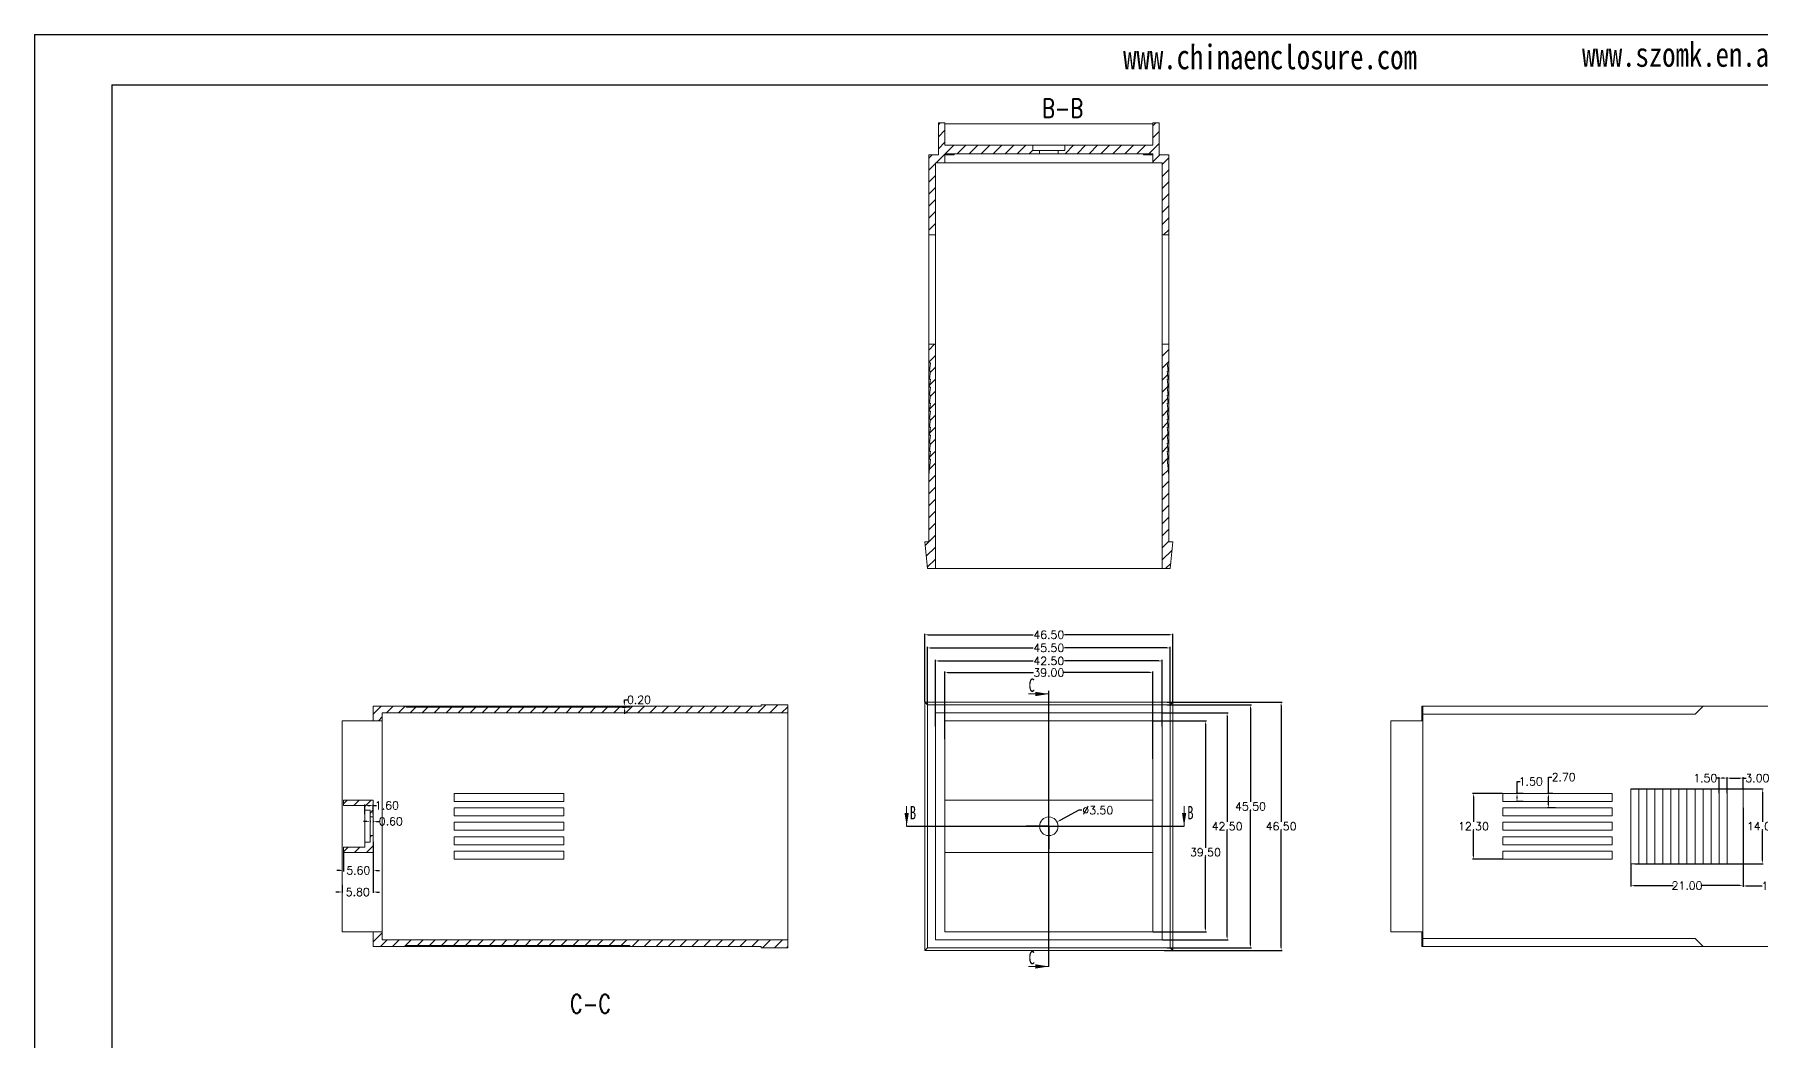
# Model space of a CAD drawing. Header units: inches. Extents: x 1392 to 2711, y 573 to 968.
# Drawn here: x 1392.4 to 1716, y 779.4 to 968 of the extents above; entities that cross this region are included whole.
import ezdxf

# ---------------------------------------------------------------- set-up
doc = ezdxf.new("R2010")
doc.units = ezdxf.units.IN
doc.layers.add('10', color=7, linetype='Continuous')
doc.layers.add('文字', color=81, linetype='Continuous')
doc.styles.add('SLDTEXTSTYLE3', font='TXT', dxfattribs={"width": 0.75, "bigfont": 'bigfont'})
doc.styles.add('SLDTEXTSTYLE6', font='TXT', dxfattribs={"width": 0.7})
doc.styles.get("Standard").update_dxf_attribs({"font": 'txt', "bigfont": 'gbcbig.shx'})
doc.styles.add('宋体', font='', dxfattribs={"width": 0.8, "height": 3.5})
doc.styles.get('宋体').set_extended_font_data('SimSun')
doc.dimstyles.new('2', dxfattribs={"dimtxt": 1.5, "dimasz": 0.6, "dimexe": 0.18, "dimexo": 0.0625, "dimgap": 0.09, "dimtad": 0, "dimtih": 1, "dimtoh": 1, "dimzin": 0, "dimdsep": 46, "dimtxsty": 'Standard', "dimcen": 0, "dimadec": 0, "dimazin": 2, "dimtfac": 1, "dimtofl": 0, "dimtmove": 0, "dimatfit": 3, "dimfxl": 1, "dimtolj": 1, "dimtzin": 0, "dimarcsym": 0})

# ---------------------------------------------------------------- blocks, each defined once
blk = doc.blocks.new('SW_CENTERMARKSYMBOL_34')
at = {"layer": '10', "color": 0}
for p, q in [((0, 2.5), (0, 4.25)), ((-2.5, 0), (-4.25, 0)), ((0, 0), (-2.5, 0)), ((0, 0), (0, 2.5)), ((0, 0), (0, -2.5)), ((0, 0), (2.5, 0)), ((2.5, 0), (4.25, 0)), ((0, -2.5), (0, -4.25))]:
    blk.add_line(p, q, dxfattribs=at)
blk = doc.blocks.new('SW_NOTE_4')
at = {"color": 0, "linetype": 'Continuous', "lineweight": 0, "insert": (22.23, 5.8), "char_height": 3.5, "attachment_point": 2, "style": 'SLDTEXTSTYLE3'}
blk.add_mtext('C-C', dxfattribs=at)
blk = doc.blocks.new('*D222')
at = {"color": 0, "lineweight": -2, "transparency": 16777216}
for p, q in [((1559.21, 842.97), (1559.21, 855.73)), ((1559.81, 855.55), (1579.5, 855.55)), ((1605.11, 855.55), (1585.43, 855.55)), ((1605.71, 842.97), (1605.71, 855.73))]:
    blk.add_line(p, q, dxfattribs=at)
at = {"color": 0, "transparency": 16777216}
for points in [[(1559.81, 855.65), (1559.81, 855.45), (1559.21, 855.55)], [(1605.11, 855.65), (1605.11, 855.45), (1605.71, 855.55)]]:
    blk.add_solid(points, dxfattribs=at)
at = {"layer": 'Defpoints', "color": 0, "transparency": 16777216}
for p in [(1559.21, 855.55), (1559.21, 842.91), (1605.71, 842.91)]:
    blk.add_point(p, dxfattribs=at)
at = {"color": 0, "transparency": 16777216, "insert": (1582.46, 855.55), "char_height": 1.5, "attachment_point": 5}
blk.add_mtext('\\A1;46.50', dxfattribs=at)
blk = doc.blocks.new('*D223')
at = {"color": 0, "lineweight": -2, "transparency": 16777216}
for p, q in [((1604.64, 842.91), (1626.18, 842.91)), ((1626, 842.31), (1626, 820.5)), ((1626, 797.01), (1626, 818.82)), ((1604.1, 796.41), (1626.18, 796.41))]:
    blk.add_line(p, q, dxfattribs=at)
at = {"color": 0, "transparency": 16777216}
for points in [[(1625.9, 842.31), (1626.1, 842.31), (1626, 842.91)], [(1625.9, 797.01), (1626.1, 797.01), (1626, 796.41)]]:
    blk.add_solid(points, dxfattribs=at)
at = {"layer": 'Defpoints', "color": 0, "transparency": 16777216}
for p in [(1604.57, 842.91), (1604.03, 796.41), (1626, 796.41)]:
    blk.add_point(p, dxfattribs=at)
at = {"color": 0, "transparency": 16777216, "insert": (1626, 819.66), "char_height": 1.5, "attachment_point": 5}
blk.add_mtext('\\A1;46.50', dxfattribs=at)
blk = doc.blocks.new('*D224')
at = {"color": 0, "lineweight": -2, "transparency": 16777216}
for p, q in [((1604.62, 842.41), (1620.45, 842.41)), ((1620.27, 841.81), (1620.27, 824.23)), ((1620.27, 797.51), (1620.27, 822.55)), ((1604.62, 796.91), (1620.45, 796.91))]:
    blk.add_line(p, q, dxfattribs=at)
at = {"color": 0, "transparency": 16777216}
for points in [[(1620.17, 841.81), (1620.37, 841.81), (1620.27, 842.41)], [(1620.17, 797.51), (1620.37, 797.51), (1620.27, 796.91)]]:
    blk.add_solid(points, dxfattribs=at)
at = {"layer": 'Defpoints', "color": 0, "transparency": 16777216}
for p in [(1604.56, 842.41), (1620.27, 842.41), (1604.56, 796.91)]:
    blk.add_point(p, dxfattribs=at)
at = {"color": 0, "transparency": 16777216, "insert": (1620.27, 823.39), "char_height": 1.5, "attachment_point": 5}
blk.add_mtext('\\A1;45.50', dxfattribs=at)
blk = doc.blocks.new('*D225')
at = {"color": 0, "lineweight": -2, "transparency": 16777216}
for p, q in [((1603.78, 840.91), (1616.06, 840.91)), ((1615.88, 840.31), (1615.88, 820.5)), ((1615.88, 799.01), (1615.88, 818.82)), ((1603.78, 798.41), (1616.06, 798.41))]:
    blk.add_line(p, q, dxfattribs=at)
at = {"color": 0, "transparency": 16777216}
for points in [[(1615.78, 840.31), (1615.98, 840.31), (1615.88, 840.91)], [(1615.78, 799.01), (1615.98, 799.01), (1615.88, 798.41)]]:
    blk.add_solid(points, dxfattribs=at)
at = {"layer": 'Defpoints', "color": 0, "transparency": 16777216}
for p in [(1603.71, 840.91), (1603.71, 798.41), (1615.88, 798.41)]:
    blk.add_point(p, dxfattribs=at)
at = {"color": 0, "transparency": 16777216, "insert": (1615.88, 819.66), "char_height": 1.5, "attachment_point": 5}
blk.add_mtext('\\A1;42.50', dxfattribs=at)
blk = doc.blocks.new('*D226')
at = {"color": 0, "lineweight": -2, "transparency": 16777216}
for p, q in [((1602.03, 839.41), (1612, 839.41)), ((1611.82, 838.81), (1611.82, 815.63)), ((1611.82, 800.51), (1611.82, 813.95)), ((1602.03, 799.91), (1612, 799.91))]:
    blk.add_line(p, q, dxfattribs=at)
at = {"color": 0, "transparency": 16777216}
for points in [[(1611.72, 838.81), (1611.92, 838.81), (1611.82, 839.41)], [(1611.72, 800.51), (1611.92, 800.51), (1611.82, 799.91)]]:
    blk.add_solid(points, dxfattribs=at)
at = {"layer": 'Defpoints', "color": 0, "transparency": 16777216}
for p in [(1601.96, 839.41), (1601.96, 799.91), (1611.82, 799.91)]:
    blk.add_point(p, dxfattribs=at)
at = {"color": 0, "transparency": 16777216, "insert": (1611.82, 814.79), "char_height": 1.5, "attachment_point": 5}
blk.add_mtext('\\A1;39.50', dxfattribs=at)
blk = doc.blocks.new('*D227')
at = {"color": 0, "lineweight": -2, "transparency": 16777216}
for p, q in [((1559.71, 842.47), (1559.71, 853.26)), ((1560.31, 853.08), (1579.5, 853.08)), ((1604.61, 853.08), (1585.43, 853.08)), ((1605.21, 842.47), (1605.21, 853.26))]:
    blk.add_line(p, q, dxfattribs=at)
at = {"color": 0, "transparency": 16777216}
for points in [[(1560.31, 853.18), (1560.31, 852.98), (1559.71, 853.08)], [(1604.61, 853.18), (1604.61, 852.98), (1605.21, 853.08)]]:
    blk.add_solid(points, dxfattribs=at)
at = {"layer": 'Defpoints', "color": 0, "transparency": 16777216}
for p in [(1605.21, 853.08), (1559.71, 842.41), (1605.21, 842.41)]:
    blk.add_point(p, dxfattribs=at)
at = {"color": 0, "transparency": 16777216, "insert": (1582.46, 853.08), "char_height": 1.5, "attachment_point": 5}
blk.add_mtext('\\A1;45.50', dxfattribs=at)
blk = doc.blocks.new('*D228')
at = {"color": 0, "lineweight": -2, "transparency": 16777216}
for p, q in [((1561.21, 838.35), (1561.21, 850.82)), ((1561.81, 850.64), (1579.5, 850.64)), ((1603.11, 850.64), (1585.43, 850.64)), ((1603.71, 838.35), (1603.71, 850.82))]:
    blk.add_line(p, q, dxfattribs=at)
at = {"color": 0, "transparency": 16777216}
for points in [[(1561.81, 850.74), (1561.81, 850.54), (1561.21, 850.64)], [(1603.11, 850.74), (1603.11, 850.54), (1603.71, 850.64)]]:
    blk.add_solid(points, dxfattribs=at)
at = {"layer": 'Defpoints', "color": 0, "transparency": 16777216}
for p in [(1561.21, 850.64), (1561.21, 838.29), (1603.71, 838.29)]:
    blk.add_point(p, dxfattribs=at)
at = {"color": 0, "transparency": 16777216, "insert": (1582.46, 850.64), "char_height": 1.5, "attachment_point": 5}
blk.add_mtext('\\A1;42.50', dxfattribs=at)
blk = doc.blocks.new('*D229')
at = {"color": 0, "lineweight": -2, "transparency": 16777216}
for p, q in [((1562.96, 835.96), (1562.96, 848.65)), ((1563.56, 848.47), (1579.62, 848.47)), ((1601.36, 848.47), (1585.3, 848.47)), ((1601.96, 832.28), (1601.96, 848.65))]:
    blk.add_line(p, q, dxfattribs=at)
at = {"color": 0, "transparency": 16777216}
for points in [[(1563.56, 848.57), (1563.56, 848.37), (1562.96, 848.47)], [(1601.36, 848.57), (1601.36, 848.37), (1601.96, 848.47)]]:
    blk.add_solid(points, dxfattribs=at)
at = {"layer": 'Defpoints', "color": 0, "transparency": 16777216}
for p in [(1601.96, 848.47), (1562.96, 835.9), (1601.96, 832.22)]:
    blk.add_point(p, dxfattribs=at)
at = {"color": 0, "transparency": 16777216, "insert": (1582.46, 848.47), "char_height": 1.5, "attachment_point": 5}
blk.add_mtext('\\A1;39.00', dxfattribs=at)
blk = doc.blocks.new('*D230')
at = {"color": 0, "lineweight": -2, "transparency": 16777216}
for p, q in [((1588.08, 822.67), (1584.53, 820.77)), ((1588.68, 822.67), (1588.08, 822.67))]:
    blk.add_line(p, q, dxfattribs=at)
at = {"color": 0, "transparency": 16777216}
blk.add_solid([(1584.49, 820.86), (1584.58, 820.68), (1584.01, 820.49)], dxfattribs=at)
at = {"layer": 'Defpoints', "color": 0, "transparency": 16777216}
for p in [(1584.01, 820.49), (1580.92, 818.83)]:
    blk.add_point(p, dxfattribs=at)
at = {"color": 0, "transparency": 16777216, "insert": (1591.64, 822.67), "char_height": 1.5, "attachment_point": 5}
blk.add_mtext('\\A1;∅3.50', dxfattribs=at)
blk = doc.blocks.new('*D242')
at = {"color": 0, "lineweight": -2, "transparency": 16777216}
for p, q in [((1667.52, 825.81), (1661.87, 825.81)), ((1662.05, 825.21), (1662.05, 820.5)), ((1662.05, 814.11), (1662.05, 818.82)), ((1667.52, 813.51), (1661.87, 813.51))]:
    blk.add_line(p, q, dxfattribs=at)
at = {"color": 0, "transparency": 16777216}
for points in [[(1661.95, 825.21), (1662.15, 825.21), (1662.05, 825.81)], [(1661.95, 814.11), (1662.15, 814.11), (1662.05, 813.51)]]:
    blk.add_solid(points, dxfattribs=at)
at = {"layer": 'Defpoints', "color": 0, "transparency": 16777216}
for p in [(1662.05, 825.81), (1667.58, 825.81), (1667.58, 813.51)]:
    blk.add_point(p, dxfattribs=at)
at = {"color": 0, "transparency": 16777216, "insert": (1662.05, 819.66), "char_height": 1.5, "attachment_point": 5}
blk.add_mtext('\\A1;12.30', dxfattribs=at)
blk = doc.blocks.new('*D243')
at = {"color": 0, "lineweight": -2, "transparency": 16777216}
for p, q in [((1671.4, 825.81), (1670.04, 825.81)), ((1670.22, 825.81), (1670.22, 828.07)), ((1670.22, 828.07), (1670.82, 828.07)), ((1671.4, 824.31), (1670.04, 824.31)), ((1670.22, 824.91), (1670.22, 825.21))]:
    blk.add_line(p, q, dxfattribs=at)
at = {"color": 0, "transparency": 16777216}
for points in [[(1670.12, 825.21), (1670.32, 825.21), (1670.22, 825.81)], [(1670.12, 824.91), (1670.32, 824.91), (1670.22, 824.31)]]:
    blk.add_solid(points, dxfattribs=at)
at = {"layer": 'Defpoints', "color": 0, "transparency": 16777216}
for p in [(1670.22, 825.81), (1671.46, 825.81), (1671.46, 824.31)]:
    blk.add_point(p, dxfattribs=at)
at = {"color": 0, "transparency": 16777216, "insert": (1672.79, 828.07), "char_height": 1.5, "attachment_point": 5}
blk.add_mtext('\\A1;1.50', dxfattribs=at)
blk = doc.blocks.new('*D244')
at = {"color": 0, "lineweight": -2, "transparency": 16777216}
for p, q in [((1676.14, 825.81), (1676.14, 828.88)), ((1676.14, 828.88), (1676.74, 828.88)), ((1676.91, 825.81), (1675.96, 825.81)), ((1677.45, 823.11), (1675.96, 823.11)), ((1676.14, 823.71), (1676.14, 825.21))]:
    blk.add_line(p, q, dxfattribs=at)
at = {"color": 0, "transparency": 16777216}
for points in [[(1676.04, 825.21), (1676.24, 825.21), (1676.14, 825.81)], [(1676.04, 823.71), (1676.24, 823.71), (1676.14, 823.11)]]:
    blk.add_solid(points, dxfattribs=at)
at = {"layer": 'Defpoints', "color": 0, "transparency": 16777216}
for p in [(1676.97, 825.81), (1676.14, 823.11), (1677.51, 823.11)]:
    blk.add_point(p, dxfattribs=at)
at = {"color": 0, "transparency": 16777216, "insert": (1678.96, 828.88), "char_height": 1.5, "attachment_point": 5}
blk.add_mtext('\\A1;2.70', dxfattribs=at)
blk = doc.blocks.new('*D245')
at = {"color": 0, "lineweight": -2, "transparency": 16777216}
for p, q in [((1691.58, 812.6), (1691.58, 808.37)), ((1712.58, 812.6), (1712.58, 808.37)), ((1692.18, 808.55), (1699.49, 808.55)), ((1711.98, 808.55), (1704.67, 808.55))]:
    blk.add_line(p, q, dxfattribs=at)
at = {"color": 0, "transparency": 16777216}
for points in [[(1692.18, 808.65), (1692.18, 808.45), (1691.58, 808.55)], [(1711.98, 808.65), (1711.98, 808.45), (1712.58, 808.55)]]:
    blk.add_solid(points, dxfattribs=at)
at = {"layer": 'Defpoints', "color": 0, "transparency": 16777216}
for p in [(1691.58, 812.66), (1712.58, 812.66), (1712.58, 808.55)]:
    blk.add_point(p, dxfattribs=at)
at = {"color": 0, "transparency": 16777216, "insert": (1702.08, 808.55), "char_height": 1.5, "attachment_point": 5}
blk.add_mtext('\\A1;21.00', dxfattribs=at)
blk = doc.blocks.new('*D246')
at = {"color": 0, "lineweight": -2, "transparency": 16777216}
for p, q in [((1712.58, 823.11), (1712.58, 808.31)), ((1730.08, 823.11), (1730.08, 808.31)), ((1713.18, 808.49), (1716.19, 808.49)), ((1729.48, 808.49), (1721.62, 808.49))]:
    blk.add_line(p, q, dxfattribs=at)
at = {"color": 0, "transparency": 16777216}
for points in [[(1713.18, 808.59), (1713.18, 808.39), (1712.58, 808.49)], [(1729.48, 808.59), (1729.48, 808.39), (1730.08, 808.49)]]:
    blk.add_solid(points, dxfattribs=at)
at = {"layer": 'Defpoints', "color": 0, "transparency": 16777216}
for p in [(1712.58, 823.17), (1730.08, 823.17), (1730.08, 808.49)]:
    blk.add_point(p, dxfattribs=at)
at = {"color": 0, "transparency": 16777216, "insert": (1718.91, 808.49), "char_height": 1.5, "attachment_point": 5}
blk.add_mtext('\\A1;17.50', dxfattribs=at)
blk = doc.blocks.new('*D247')
at = {"color": 0, "lineweight": -2, "transparency": 16777216}
for p, q in [((1709.58, 826.72), (1709.58, 828.87)), ((1710.18, 828.69), (1711.98, 828.69)), ((1712.58, 826.72), (1712.58, 828.87)), ((1712.58, 828.69), (1713.18, 828.69))]:
    blk.add_line(p, q, dxfattribs=at)
at = {"color": 0, "transparency": 16777216}
for points in [[(1710.18, 828.79), (1710.18, 828.59), (1709.58, 828.69)], [(1711.98, 828.79), (1711.98, 828.59), (1712.58, 828.69)]]:
    blk.add_solid(points, dxfattribs=at)
at = {"layer": 'Defpoints', "color": 0, "transparency": 16777216}
for p in [(1709.58, 828.69), (1709.58, 826.66), (1712.58, 826.66)]:
    blk.add_point(p, dxfattribs=at)
at = {"color": 0, "transparency": 16777216, "insert": (1715.27, 828.69), "char_height": 1.5, "attachment_point": 5}
blk.add_mtext('\\A1;3.00', dxfattribs=at)
blk = doc.blocks.new('*D248')
at = {"color": 0, "lineweight": -2, "transparency": 16777216}
for p, q in [((1708.08, 828.69), (1707.48, 828.69)), ((1708.08, 825.86), (1708.08, 828.87)), ((1708.98, 828.69), (1708.68, 828.69)), ((1709.58, 825.86), (1709.58, 828.87))]:
    blk.add_line(p, q, dxfattribs=at)
at = {"color": 0, "transparency": 16777216}
for points in [[(1708.68, 828.79), (1708.68, 828.59), (1708.08, 828.69)], [(1708.98, 828.79), (1708.98, 828.59), (1709.58, 828.69)]]:
    blk.add_solid(points, dxfattribs=at)
at = {"layer": 'Defpoints', "color": 0, "transparency": 16777216}
for p in [(1708.08, 828.69), (1708.08, 825.8), (1709.58, 825.8)]:
    blk.add_point(p, dxfattribs=at)
at = {"color": 0, "transparency": 16777216, "insert": (1705.51, 828.69), "char_height": 1.5, "attachment_point": 5}
blk.add_mtext('\\A1;1.50', dxfattribs=at)
blk = doc.blocks.new('*D249')
at = {"color": 0, "lineweight": -2, "transparency": 16777216}
for p, q in [((1691.64, 826.66), (1716.38, 826.66)), ((1716.2, 826.06), (1716.2, 820.5)), ((1716.2, 813.26), (1716.2, 818.82)), ((1692.3, 812.66), (1716.38, 812.66))]:
    blk.add_line(p, q, dxfattribs=at)
at = {"color": 0, "transparency": 16777216}
for points in [[(1716.1, 826.06), (1716.3, 826.06), (1716.2, 826.66)], [(1716.1, 813.26), (1716.3, 813.26), (1716.2, 812.66)]]:
    blk.add_solid(points, dxfattribs=at)
at = {"layer": 'Defpoints', "color": 0, "transparency": 16777216}
for p in [(1691.58, 826.66), (1716.2, 826.66), (1692.24, 812.66)]:
    blk.add_point(p, dxfattribs=at)
at = {"color": 0, "transparency": 16777216, "insert": (1716.2, 819.66), "char_height": 1.5, "attachment_point": 5}
blk.add_mtext('\\A1;14.00', dxfattribs=at)
blk = doc.blocks.new('*D262')
at = {"color": 0, "lineweight": -2, "transparency": 16777216}
for p, q in [((1454.64, 820.59), (1454.04, 820.59)), ((1455.24, 820.71), (1455.24, 820.41)), ((1455.84, 820.71), (1455.84, 820.41)), ((1456.44, 820.59), (1457.04, 820.59))]:
    blk.add_line(p, q, dxfattribs=at)
at = {"color": 0, "transparency": 16777216}
for points in [[(1454.64, 820.69), (1454.64, 820.49), (1455.24, 820.59)], [(1456.44, 820.69), (1456.44, 820.49), (1455.84, 820.59)]]:
    blk.add_solid(points, dxfattribs=at)
at = {"layer": 'Defpoints', "color": 0, "transparency": 16777216}
for p in [(1455.24, 820.78), (1455.84, 820.78), (1455.84, 820.59)]:
    blk.add_point(p, dxfattribs=at)
at = {"color": 0, "transparency": 16777216, "insert": (1459.13, 820.59), "char_height": 1.5, "attachment_point": 5}
blk.add_mtext('\\A1;0.60', dxfattribs=at)
blk = doc.blocks.new('*D263')
at = {"color": 0, "lineweight": -2, "transparency": 16777216}
for p, q in [((1454.24, 821.91), (1454.24, 823.76)), ((1454.84, 823.58), (1455.24, 823.58)), ((1455.84, 821.91), (1455.84, 823.76)), ((1455.84, 823.58), (1456.44, 823.58))]:
    blk.add_line(p, q, dxfattribs=at)
at = {"color": 0, "transparency": 16777216}
for points in [[(1454.84, 823.68), (1454.84, 823.48), (1454.24, 823.58)], [(1455.24, 823.68), (1455.24, 823.48), (1455.84, 823.58)]]:
    blk.add_solid(points, dxfattribs=at)
at = {"layer": 'Defpoints', "color": 0, "transparency": 16777216}
for p in [(1455.84, 823.58), (1454.24, 821.84), (1455.84, 821.84)]:
    blk.add_point(p, dxfattribs=at)
at = {"color": 0, "transparency": 16777216, "insert": (1458.4, 823.58), "char_height": 1.5, "attachment_point": 5}
blk.add_mtext('\\A1;1.60', dxfattribs=at)
blk = doc.blocks.new('*D264')
at = {"color": 0, "lineweight": -2, "transparency": 16777216}
for p, q in [((1450.24, 814.7), (1450.24, 811.22)), ((1455.84, 814.7), (1455.84, 811.22)), ((1449.64, 811.4), (1449.04, 811.4)), ((1456.44, 811.4), (1457.04, 811.4))]:
    blk.add_line(p, q, dxfattribs=at)
at = {"color": 0, "transparency": 16777216}
for points in [[(1449.64, 811.5), (1449.64, 811.3), (1450.24, 811.4)], [(1456.44, 811.5), (1456.44, 811.3), (1455.84, 811.4)]]:
    blk.add_solid(points, dxfattribs=at)
at = {"layer": 'Defpoints', "color": 0, "transparency": 16777216}
for p in [(1450.24, 814.76), (1455.84, 814.76), (1450.24, 811.4)]:
    blk.add_point(p, dxfattribs=at)
at = {"color": 0, "transparency": 16777216, "insert": (1453.04, 811.4), "char_height": 1.5, "attachment_point": 5}
blk.add_mtext('\\A1;5.60', dxfattribs=at)
blk = doc.blocks.new('*D265')
at = {"color": 0, "lineweight": -2, "transparency": 16777216}
for p, q in [((1455.84, 816.75), (1455.84, 807.17)), ((1449.44, 807.35), (1448.84, 807.35)), ((1450.04, 808.71), (1450.04, 807.17)), ((1456.44, 807.35), (1457.04, 807.35))]:
    blk.add_line(p, q, dxfattribs=at)
at = {"color": 0, "transparency": 16777216}
for points in [[(1449.44, 807.45), (1449.44, 807.25), (1450.04, 807.35)], [(1456.44, 807.45), (1456.44, 807.25), (1455.84, 807.35)]]:
    blk.add_solid(points, dxfattribs=at)
at = {"layer": 'Defpoints', "color": 0, "transparency": 16777216}
for p in [(1455.84, 816.81), (1450.04, 808.77), (1455.84, 807.35)]:
    blk.add_point(p, dxfattribs=at)
at = {"color": 0, "transparency": 16777216, "insert": (1452.94, 807.35), "char_height": 1.5, "attachment_point": 5}
blk.add_mtext('\\A1;5.80', dxfattribs=at)
blk = doc.blocks.new('*D266')
at = {"color": 0, "lineweight": -2, "transparency": 16777216}
for p, q in [((1502.53, 841.96), (1503.14, 841.96)), ((1502.71, 842.16), (1503.14, 842.16)), ((1502.96, 842.76), (1502.96, 843.36)), ((1502.96, 843.36), (1503.56, 843.36)), ((1502.96, 841.36), (1502.96, 840.76))]:
    blk.add_line(p, q, dxfattribs=at)
at = {"color": 0, "transparency": 16777216}
for points in [[(1502.86, 842.76), (1503.06, 842.76), (1502.96, 842.16)], [(1502.86, 841.36), (1503.06, 841.36), (1502.96, 841.96)]]:
    blk.add_solid(points, dxfattribs=at)
at = {"layer": 'Defpoints', "color": 0, "transparency": 16777216}
for p in [(1502.47, 841.96), (1502.65, 842.16), (1502.96, 842.16)]:
    blk.add_point(p, dxfattribs=at)
at = {"color": 0, "transparency": 16777216, "insert": (1505.65, 843.36), "char_height": 1.5, "attachment_point": 5}
blk.add_mtext('\\A1;0.20', dxfattribs=at)

msp = doc.modelspace()

# ---------------------------------------------------------------- hatches: boundary and pattern name
at = {"linetype": 'Continuous', "lineweight": 0}
h = msp.add_hatch(dxfattribs=at)
h.set_pattern_fill('ANSI31', color=4, scale=0.5, style=0)
h.paths.add_polyline_path([(1580.714, 945.665), (1580.714, 946.265), (1579.464, 946.265), (1579.464, 947.265), (1562.964, 947.265), (1562.964, 951.465), (1561.764, 951.465), (1561.764, 945.465), (1559.964, 945.465), (1559.964, 930.465), (1561.214, 930.465), (1561.214, 943.965), (1562.964, 943.965), (1562.964, 945.665)], flags=0)
h = msp.add_hatch(dxfattribs=at)
h.set_pattern_fill('ANSI31', color=4, scale=0.5, style=0)
h.paths.add_polyline_path([(1585.464, 947.265), (1585.464, 946.265), (1584.214, 946.265), (1584.214, 945.665), (1601.964, 945.665), (1601.964, 943.965), (1603.714, 943.965), (1603.714, 930.465), (1604.964, 930.465), (1604.964, 945.465), (1603.164, 945.465), (1603.164, 951.465), (1601.964, 951.465), (1601.964, 947.265)], flags=0)
h = msp.add_hatch(dxfattribs=at)
h.set_pattern_fill('ANSI31', color=4, scale=0.5, style=0)
h.paths.add_polyline_path([(1559.714, 867.965), (1561.214, 867.965), (1561.214, 909.965), (1559.964, 909.965), (1559.964, 906.465), (1560.264, 906.465), (1560.114, 904.965), (1560.264, 904.965), (1560.114, 903.465), (1560.264, 903.465), (1560.114, 901.965), (1560.264, 901.965), (1560.114, 900.465), (1560.264, 900.465), (1560.114, 898.965), (1560.264, 898.965), (1560.114, 897.465), (1560.264, 897.465), (1560.114, 895.965), (1560.264, 895.965), (1560.114, 894.465), (1560.264, 894.465), (1560.114, 892.965), (1560.264, 892.965), (1560.114, 891.465), (1560.264, 891.465), (1560.114, 889.965), (1560.264, 889.965), (1560.114, 888.465), (1560.264, 888.465), (1559.964, 885.465), (1559.964, 872.965), (1559.214, 872.965)], flags=0)
h = msp.add_hatch(dxfattribs=at)
h.set_pattern_fill('ANSI31', color=4, scale=0.5, style=0)
h.paths.add_polyline_path([(1605.214, 867.965), (1605.714, 872.965), (1604.964, 872.965), (1604.964, 885.465), (1604.664, 888.465), (1604.814, 888.465), (1604.664, 889.965), (1604.814, 889.965), (1604.664, 891.465), (1604.814, 891.465), (1604.664, 892.965), (1604.814, 892.965), (1604.664, 894.465), (1604.814, 894.465), (1604.664, 895.965), (1604.814, 895.965), (1604.664, 897.465), (1604.814, 897.465), (1604.664, 898.965), (1604.814, 898.965), (1604.664, 900.465), (1604.814, 900.465), (1604.664, 901.965), (1604.814, 901.965), (1604.664, 903.465), (1604.814, 903.465), (1604.664, 904.965), (1604.814, 904.965), (1604.664, 906.465), (1604.964, 906.465), (1604.964, 909.965), (1603.714, 909.965), (1603.714, 867.965)], flags=0)
h = msp.add_hatch(dxfattribs=at)
h.set_pattern_fill('ANSI31', color=4, scale=0.5, style=0)
h.paths.add_polyline_path([(1533.536, 842.409), (1528.536, 842.409), (1528.536, 842.159), (1503.927, 842.159), (1503.927, 841.959), (1462.036, 841.959), (1462.036, 842.159), (1455.836, 842.159), (1455.836, 839.409), (1457.536, 839.409), (1457.536, 840.909), (1533.536, 840.909)], flags=0)
h = msp.add_hatch(dxfattribs=at)
h.set_pattern_fill('ANSI31', color=4, scale=0.5, style=0)
h.paths.add_polyline_path([(1455.836, 821.409), (1455.836, 824.559), (1450.236, 824.559), (1450.236, 823.559), (1454.236, 823.559), (1454.236, 822.659), (1455.236, 822.659), (1455.236, 821.409)], flags=0)
h = msp.add_hatch(dxfattribs=at)
h.set_pattern_fill('ANSI31', color=4, scale=0.5, style=0)
h.paths.add_polyline_path([(1454.236, 815.759), (1450.236, 815.759), (1450.236, 814.759), (1455.836, 814.759), (1455.836, 817.909), (1455.236, 817.909), (1455.236, 816.659), (1454.236, 816.659)], flags=0)
h = msp.add_hatch(dxfattribs=at)
h.set_pattern_fill('ANSI31', color=4, scale=0.5, style=0)
h.paths.add_polyline_path([(1503.927, 797.159), (1528.536, 797.159), (1528.536, 796.909), (1533.536, 796.909), (1533.536, 798.409), (1457.536, 798.409), (1457.536, 799.909), (1455.836, 799.909), (1455.836, 797.159), (1462.036, 797.159), (1462.036, 797.359), (1503.927, 797.359)], flags=0)

# ---------------------------------------------------------------- linework, layer by layer
for p, q in [((1392.357, 968.002), (1951.065, 968.002)), ((1392.357, 968.002), (1392.357, 572.957)), ((1406.814, 958.597), (1941.659, 958.597)), ((1406.814, 958.597), (1406.814, 582.363)), ((1703.578, 840.659), (1705.078, 842.159)), ((1703.578, 798.659), (1705.078, 797.159))]:
    msp.add_line(p, q)
at = {"color": 7, "linetype": 'Continuous', "lineweight": 15}
for p, q in [((1561.764, 951.465), (1561.764, 945.465)), ((1561.764, 951.465), (1562.964, 951.465)), ((1562.964, 951.465), (1562.964, 947.265)), ((1601.964, 951.265), (1562.964, 951.265)), ((1601.964, 947.265), (1601.964, 951.465)), ((1601.964, 951.465), (1603.164, 951.465)), ((1603.164, 951.465), (1603.164, 945.465)), ((1559.964, 930.465), (1559.964, 945.465)), ((1561.764, 945.465), (1559.964, 945.465)), ((1562.964, 947.265), (1579.464, 947.265)), ((1562.964, 945.665), (1580.714, 945.665)), ((1562.964, 945.665), (1562.964, 943.965)), ((1564.714, 945.465), (1562.964, 945.465)), ((1564.714, 945.665), (1564.714, 945.465)), ((1579.464, 947.265), (1579.464, 946.265)), ((1585.464, 947.265), (1579.464, 947.265)), ((1580.714, 946.265), (1579.464, 946.265)), ((1580.714, 946.265), (1580.714, 945.665)), ((1584.214, 946.265), (1580.714, 946.265)), ((1580.714, 945.665), (1584.214, 945.665)), ((1584.214, 945.665), (1584.214, 946.265)), ((1585.464, 946.265), (1584.214, 946.265)), ((1584.214, 945.665), (1601.964, 945.665)), ((1585.464, 947.265), (1601.964, 947.265)), ((1585.464, 946.265), (1585.464, 947.265)), ((1600.214, 945.665), (1600.214, 945.465)), ((1601.964, 945.465), (1600.214, 945.465)), ((1601.964, 943.965), (1601.964, 945.665)), ((1604.964, 945.465), (1603.164, 945.465)), ((1604.964, 945.465), (1604.964, 930.465)), ((1562.964, 943.965), (1561.214, 943.965)), ((1561.214, 943.965), (1561.214, 930.465)), ((1601.964, 943.965), (1562.964, 943.965)), ((1603.714, 943.965), (1601.964, 943.965)), ((1603.714, 930.465), (1603.714, 943.965)), ((1561.214, 930.465), (1559.964, 930.465)), ((1559.964, 930.465), (1559.964, 909.965)), ((1561.214, 930.465), (1561.214, 909.965)), ((1603.714, 930.465), (1604.964, 930.465)), ((1603.714, 930.465), (1603.714, 909.965)), ((1604.964, 930.465), (1604.964, 909.965)), ((1559.964, 906.465), (1559.964, 909.965)), ((1559.964, 909.965), (1561.214, 909.965)), ((1561.214, 909.965), (1561.214, 867.965)), ((1603.714, 867.965), (1603.714, 909.965)), ((1604.964, 909.965), (1603.714, 909.965)), ((1604.964, 909.965), (1604.964, 906.465)), ((1560.264, 906.465), (1559.964, 906.465)), ((1559.964, 906.465), (1559.964, 885.465)), ((1560.114, 904.965), (1560.264, 906.465)), ((1604.664, 906.465), (1604.964, 906.465)), ((1604.814, 904.965), (1604.664, 906.465)), ((1604.964, 906.465), (1604.964, 885.465)), ((1560.114, 903.465), (1560.264, 904.965)), ((1560.264, 904.965), (1560.114, 904.965)), ((1560.114, 901.965), (1560.264, 903.465)), ((1560.264, 903.465), (1560.114, 903.465)), ((1604.664, 904.965), (1604.814, 904.965)), ((1604.814, 903.465), (1604.664, 904.965)), ((1604.664, 903.465), (1604.814, 903.465)), ((1604.814, 901.965), (1604.664, 903.465)), ((1560.114, 900.465), (1560.264, 901.965)), ((1560.264, 901.965), (1560.114, 901.965)), ((1560.114, 898.965), (1560.264, 900.465)), ((1560.264, 900.465), (1560.114, 900.465)), ((1604.664, 901.965), (1604.814, 901.965)), ((1604.814, 900.465), (1604.664, 901.965)), ((1604.664, 900.465), (1604.814, 900.465)), ((1604.814, 898.965), (1604.664, 900.465)), ((1560.114, 897.465), (1560.264, 898.965)), ((1560.264, 898.965), (1560.114, 898.965)), ((1560.114, 895.965), (1560.264, 897.465)), ((1560.264, 897.465), (1560.114, 897.465)), ((1604.664, 898.965), (1604.814, 898.965)), ((1604.814, 897.465), (1604.664, 898.965)), ((1604.664, 897.465), (1604.814, 897.465)), ((1604.814, 895.965), (1604.664, 897.465)), ((1560.114, 894.465), (1560.264, 895.965)), ((1560.264, 895.965), (1560.114, 895.965)), ((1560.114, 892.965), (1560.264, 894.465)), ((1560.264, 894.465), (1560.114, 894.465)), ((1604.664, 895.965), (1604.814, 895.965)), ((1604.814, 894.465), (1604.664, 895.965)), ((1604.664, 894.465), (1604.814, 894.465)), ((1604.814, 892.965), (1604.664, 894.465)), ((1560.114, 891.465), (1560.264, 892.965)), ((1560.264, 892.965), (1560.114, 892.965)), ((1560.114, 889.965), (1560.264, 891.465)), ((1560.264, 891.465), (1560.114, 891.465)), ((1604.664, 892.965), (1604.814, 892.965)), ((1604.814, 891.465), (1604.664, 892.965)), ((1604.664, 891.465), (1604.814, 891.465)), ((1604.814, 889.965), (1604.664, 891.465)), ((1559.964, 885.465), (1560.264, 888.465)), ((1560.114, 888.465), (1560.264, 889.965)), ((1560.264, 889.965), (1560.114, 889.965)), ((1560.264, 888.465), (1560.114, 888.465)), ((1604.664, 889.965), (1604.814, 889.965)), ((1604.814, 888.465), (1604.664, 889.965)), ((1604.664, 888.465), (1604.814, 888.465)), ((1604.964, 885.465), (1604.664, 888.465)), ((1559.964, 872.965), (1559.964, 885.465)), ((1604.964, 885.465), (1604.964, 872.965)), ((1559.214, 872.965), (1559.714, 867.965)), ((1559.964, 872.965), (1559.214, 872.965)), ((1605.714, 872.965), (1604.964, 872.965)), ((1605.214, 867.965), (1605.714, 872.965)), ((1561.214, 867.965), (1559.714, 867.965)), ((1561.214, 867.965), (1603.714, 867.965)), ((1605.214, 867.965), (1603.714, 867.965)), ((1455.836, 842.159), (1455.836, 839.409)), ((1455.836, 842.159), (1462.036, 842.159)), ((1462.036, 841.959), (1462.036, 842.159)), ((1462.036, 842.159), (1503.927, 842.159)), ((1503.927, 841.959), (1462.036, 841.959)), ((1503.927, 842.159), (1503.927, 841.959)), ((1503.927, 842.159), (1528.536, 842.159)), ((1528.536, 842.409), (1528.536, 842.159)), ((1533.536, 842.409), (1528.536, 842.409)), ((1533.536, 842.409), (1533.536, 840.909)), ((1559.714, 842.409), (1559.214, 842.909)), ((1605.714, 842.909), (1559.214, 842.909)), ((1559.214, 842.909), (1559.214, 796.409)), ((1605.214, 842.409), (1559.714, 842.409)), ((1559.714, 842.409), (1559.714, 796.909)), ((1605.214, 842.409), (1605.714, 842.909)), ((1605.214, 796.909), (1605.214, 842.409)), ((1605.714, 796.409), (1605.714, 842.909)), ((1652.378, 839.409), (1652.378, 842.159)), ((1652.378, 842.159), (1652.578, 842.159)), ((1703.578, 842.159), (1652.578, 842.159)), ((1652.578, 842.159), (1652.578, 840.659)), ((1703.578, 842.159), (1725.078, 842.159)), ((1450.036, 839.409), (1455.836, 839.409)), ((1450.036, 799.909), (1450.036, 839.409)), ((1457.536, 839.409), (1455.836, 839.409)), ((1533.536, 840.909), (1457.536, 840.909)), ((1457.536, 840.909), (1457.536, 839.409)), ((1457.536, 839.409), (1457.536, 799.909)), ((1533.536, 798.409), (1533.536, 840.909)), ((1561.214, 840.909), (1561.214, 798.409)), ((1603.714, 840.909), (1561.214, 840.909)), ((1562.964, 799.909), (1562.964, 839.409)), ((1562.964, 839.409), (1601.964, 839.409)), ((1601.964, 839.409), (1601.964, 799.909)), ((1603.714, 798.409), (1603.714, 840.909)), ((1646.578, 839.409), (1652.578, 839.409)), ((1646.578, 839.409), (1646.578, 799.909)), ((1652.578, 798.659), (1652.578, 840.659)), ((1703.578, 840.659), (1652.578, 840.659)), ((1471.036, 824.309), (1471.036, 825.809)), ((1471.036, 825.809), (1491.536, 825.809)), ((1491.536, 825.809), (1491.536, 824.309)), ((1667.578, 825.809), (1688.078, 825.809)), ((1667.578, 824.309), (1667.578, 825.809)), ((1688.078, 825.809), (1688.078, 824.309)), ((1691.578, 826.659), (1712.578, 826.659)), ((1691.578, 812.659), (1691.578, 826.659)), ((1693.078, 826.659), (1693.078, 812.659)), ((1694.578, 826.659), (1694.578, 812.659)), ((1696.078, 826.659), (1696.078, 812.659)), ((1697.578, 826.659), (1697.578, 812.659)), ((1699.078, 826.659), (1699.078, 812.659)), ((1700.578, 826.659), (1700.578, 812.659)), ((1702.078, 826.659), (1702.078, 812.659)), ((1703.578, 826.659), (1703.578, 812.659)), ((1705.078, 826.659), (1705.078, 812.659)), ((1706.578, 826.659), (1706.578, 812.659)), ((1708.078, 826.659), (1708.078, 812.659)), ((1709.578, 826.659), (1709.578, 812.659)), ((1712.578, 812.659), (1712.578, 826.659)), ((1450.236, 824.559), (1450.236, 823.559)), ((1455.836, 824.559), (1450.236, 824.559)), ((1454.236, 823.559), (1450.236, 823.559)), ((1454.236, 822.659), (1454.236, 823.559)), ((1455.236, 822.659), (1454.236, 822.659)), ((1454.236, 822.659), (1454.236, 816.659)), ((1455.236, 822.659), (1455.236, 821.409)), ((1455.836, 821.409), (1455.836, 824.559)), ((1491.536, 824.309), (1471.036, 824.309)), ((1471.036, 821.609), (1471.036, 823.109)), ((1471.036, 823.109), (1491.536, 823.109)), ((1491.536, 823.109), (1491.536, 821.609)), ((1562.964, 824.559), (1601.964, 824.559)), ((1688.078, 824.309), (1667.578, 824.309)), ((1667.578, 823.109), (1688.078, 823.109)), ((1667.578, 821.609), (1667.578, 823.109)), ((1688.078, 823.109), (1688.078, 821.609)), ((1455.836, 821.409), (1455.236, 821.409)), ((1455.236, 821.409), (1455.236, 817.909)), ((1455.836, 817.909), (1455.836, 821.409)), ((1491.536, 821.609), (1471.036, 821.609)), ((1491.536, 820.409), (1471.036, 820.409)), ((1471.036, 820.409), (1471.036, 818.909)), ((1471.036, 818.909), (1491.536, 818.909)), ((1491.536, 818.909), (1491.536, 820.409)), ((1688.078, 821.609), (1667.578, 821.609)), ((1667.578, 820.409), (1667.578, 818.909)), ((1688.078, 820.409), (1667.578, 820.409)), ((1667.578, 818.909), (1688.078, 818.909)), ((1688.078, 818.909), (1688.078, 820.409)), ((1450.236, 815.759), (1450.236, 814.759)), ((1450.236, 815.759), (1454.236, 815.759)), ((1454.236, 815.759), (1454.236, 816.659)), ((1454.236, 816.659), (1455.236, 816.659)), ((1455.236, 817.909), (1455.236, 816.659)), ((1455.236, 817.909), (1455.836, 817.909)), ((1455.836, 814.759), (1455.836, 817.909)), ((1491.536, 817.709), (1471.036, 817.709)), ((1471.036, 817.709), (1471.036, 816.209)), ((1471.036, 816.209), (1491.536, 816.209)), ((1491.536, 816.209), (1491.536, 817.709)), ((1667.578, 817.709), (1667.578, 816.209)), ((1688.078, 817.709), (1667.578, 817.709)), ((1667.578, 816.209), (1688.078, 816.209)), ((1688.078, 816.209), (1688.078, 817.709)), ((1450.236, 814.759), (1455.836, 814.759)), ((1491.536, 815.009), (1471.036, 815.009)), ((1471.036, 815.009), (1471.036, 813.509)), ((1471.036, 813.509), (1491.536, 813.509)), ((1491.536, 813.509), (1491.536, 815.009)), ((1601.964, 814.759), (1562.964, 814.759)), ((1688.078, 815.009), (1667.578, 815.009)), ((1667.578, 815.009), (1667.578, 813.509)), ((1667.578, 813.509), (1688.078, 813.509)), ((1688.078, 813.509), (1688.078, 815.009)), ((1691.578, 812.659), (1712.578, 812.659)), ((1450.036, 799.909), (1455.836, 799.909)), ((1455.836, 799.909), (1455.836, 797.159)), ((1455.836, 799.909), (1457.536, 799.909)), ((1457.536, 799.909), (1457.536, 798.409)), ((1601.964, 799.909), (1562.964, 799.909)), ((1646.578, 799.909), (1652.578, 799.909)), ((1652.378, 799.909), (1652.378, 797.159)), ((1462.036, 797.159), (1455.836, 797.159)), ((1457.536, 798.409), (1533.536, 798.409)), ((1462.036, 797.359), (1503.927, 797.359)), ((1462.036, 797.359), (1462.036, 797.159)), ((1462.036, 797.159), (1503.927, 797.159)), ((1503.927, 797.159), (1503.927, 797.359)), ((1528.536, 797.159), (1503.927, 797.159)), ((1528.536, 797.159), (1528.536, 796.909)), ((1533.536, 796.909), (1528.536, 796.909)), ((1533.536, 798.409), (1533.536, 796.909)), ((1559.714, 796.909), (1559.214, 796.409)), ((1559.214, 796.409), (1605.714, 796.409)), ((1559.714, 796.909), (1605.214, 796.909)), ((1561.214, 798.409), (1603.714, 798.409)), ((1605.214, 796.909), (1605.714, 796.409)), ((1652.378, 797.159), (1652.578, 797.159)), ((1703.578, 798.659), (1652.578, 798.659)), ((1652.578, 797.159), (1652.578, 798.659)), ((1703.578, 797.159), (1652.578, 797.159)), ((1703.578, 797.159), (1725.078, 797.159))]:
    msp.add_line(p, q, dxfattribs=at)
at = {"color": 1}
for p, q in [((1582.464, 793.401), (1582.464, 845.022)), ((1555.819, 819.659), (1607.822, 819.659))]:
    msp.add_line(p, q, dxfattribs=at)
at = {"color": 7, "linetype": 'Continuous', "lineweight": 0}
for p, q in [((1578.664, 844.452), (1582.464, 844.452)), ((1555.819, 823.459), (1555.819, 819.659)), ((1607.822, 823.459), (1607.822, 819.659)), ((1578.664, 793.401), (1582.464, 793.401))]:
    msp.add_line(p, q, dxfattribs=at)
at = {"color": 7, "linetype": 'Continuous', "lineweight": 15}
msp.add_circle((1582.464, 819.659), 1.75, dxfattribs=at)
at = {"color": 7, "linetype": 'Continuous', "lineweight": 0}
for points in [[(1582.464, 844.452), (1579.964, 844.852), (1579.964, 844.052)], [(1555.819, 819.659), (1556.219, 822.159), (1555.419, 822.159)], [(1607.822, 819.659), (1608.222, 822.159), (1607.422, 822.159)], [(1582.464, 793.401), (1579.964, 793.801), (1579.964, 793.001)]]:
    msp.add_solid(points, dxfattribs=at)

# ---------------------------------------------------------------- block references
at = {"layer": '10'}
for name, p in [('SW_CENTERMARKSYMBOL_34', (1582.464, 819.659)), ('SW_NOTE_4', (1474.338, 782.346))]:
    msp.add_blockref(name, p, dxfattribs=at)

# ---------------------------------------------------------------- texts
at = {"color": 0, "linetype": 'Continuous', "lineweight": 0, "insert": (1585.032, 955.948), "char_height": 3.5, "attachment_point": 2, "style": 'SLDTEXTSTYLE3'}
msp.add_mtext('B-B', dxfattribs=at)
at = {"color": 7, "linetype": 'Continuous', "char_height": 2.5, "attachment_point": 1, "style": 'SLDTEXTSTYLE6'}
for s, insert in [('C', (1578.664, 847.361)), ('B', (1556.4, 823.459)), ('B', (1608.404, 823.459)), ('C', (1578.664, 796.309))]:
    msp.add_mtext(s, dxfattribs=dict(at, insert=insert))
at = {"layer": '文字', "color": 0, "char_height": 4.59842, "width": 80.78975, "attachment_point": 1, "style": '宋体'}
for s, insert in [('www.chinaenclosure.com', (1596.402, 966.106)), ('www.szomk.en.alibaba.com', (1682.413, 966.562))]:
    msp.add_mtext(s, dxfattribs=dict(at, insert=insert))

# ---------------------------------------------------------------- dimensions: what is measured, and where the dimension line sits
for base, p1, p2, picture, middle in [((1559.214, 855.554), (1605.714, 842.909), (1559.214, 842.909), '*D222', (1582.464, 855.554)), ((1709.578, 828.686), (1712.578, 826.659), (1709.578, 826.659), '*D247', (1715.268, 828.686)), ((1730.078, 808.494), (1712.578, 823.174), (1730.078, 823.174), '*D246', (1718.906, 808.494))]:
    dim = msp.add_linear_dim(base=base, p1=p1, p2=p2, dimstyle='2')
    dim.commit()
    dim.dimension.update_dxf_attribs({"geometry": picture, "text_midpoint": middle, "dimtype": 160})
for base, p1, p2, picture, middle in [((1605.214, 853.077), (1559.714, 842.409), (1605.214, 842.409), '*D227', (1582.464, 853.077)), ((1561.214, 850.637), (1603.714, 838.292), (1561.214, 838.292), '*D228', (1582.464, 850.637)), ((1601.964, 848.47), (1562.964, 835.899), (1601.964, 832.217), '*D229', (1582.464, 848.47)), ((1708.078, 828.686), (1709.578, 825.799), (1708.078, 825.799), '*D248', (1705.513, 828.686)), ((1455.836, 823.581), (1454.236, 821.845), (1455.836, 821.845), '*D263', (1458.401, 823.581)), ((1455.836, 820.594), (1455.236, 820.777), (1455.836, 820.777), '*D262', (1459.126, 820.594)), ((1455.836, 807.353), (1450.036, 808.77), (1455.836, 816.809), '*D265', (1452.936, 807.353)), ((1450.236, 811.401), (1455.836, 814.759), (1450.236, 814.759), '*D264', (1453.036, 811.401)), ((1712.578, 808.551), (1691.578, 812.659), (1712.578, 812.659), '*D245', (1702.078, 808.551))]:
    dim = msp.add_linear_dim(base=base, p1=p1, p2=p2, dimstyle='2')
    dim.commit()
    dim.dimension.update_dxf_attribs({"geometry": picture, "text_midpoint": middle})
for base, p1, p2, picture, middle in [((1502.958, 842.159), (1502.468, 841.959), (1502.647, 842.159), '*D266', (1505.648, 843.359)), ((1626.002, 796.409), (1604.573, 842.909), (1604.035, 796.409), '*D223', (1626.002, 819.659)), ((1615.879, 798.409), (1603.714, 840.909), (1603.714, 798.409), '*D225', (1615.879, 819.659)), ((1662.053, 825.809), (1667.578, 813.509), (1667.578, 825.809), '*D242', (1662.053, 819.659)), ((1716.2, 826.659), (1692.236, 812.659), (1691.578, 826.659), '*D249', (1716.2, 819.659))]:
    dim = msp.add_linear_dim(base=base, p1=p1, p2=p2, angle=90, dimstyle='2')
    dim.commit()
    dim.dimension.update_dxf_attribs({"geometry": picture, "text_midpoint": middle})
for base, p1, p2, picture, middle in [((1620.272, 842.409), (1604.557, 796.909), (1604.557, 842.409), '*D224', (1620.272, 823.386)), ((1611.816, 799.909), (1601.964, 839.409), (1601.964, 799.909), '*D226', (1611.816, 814.792)), ((1670.222, 825.809), (1671.464, 824.309), (1671.464, 825.809), '*D243', (1672.787, 828.065)), ((1676.142, 823.109), (1676.971, 825.809), (1677.513, 823.109), '*D244', (1678.957, 828.88))]:
    dim = msp.add_linear_dim(base=base, p1=p1, p2=p2, angle=90, dimstyle='2')
    dim.commit()
    dim.dimension.update_dxf_attribs({"geometry": picture, "text_midpoint": middle, "dimtype": 160})
dim = msp.add_diameter_dim_2p(p1=(1580.922, 818.831), p2=(1584.006, 820.487), dimstyle='2')
dim.commit()
dim.dimension.update_dxf_attribs({"geometry": '*D230', "text_midpoint": (1591.641, 822.673), "dimtype": 163})

doc.saveas('drawing.dxf')
